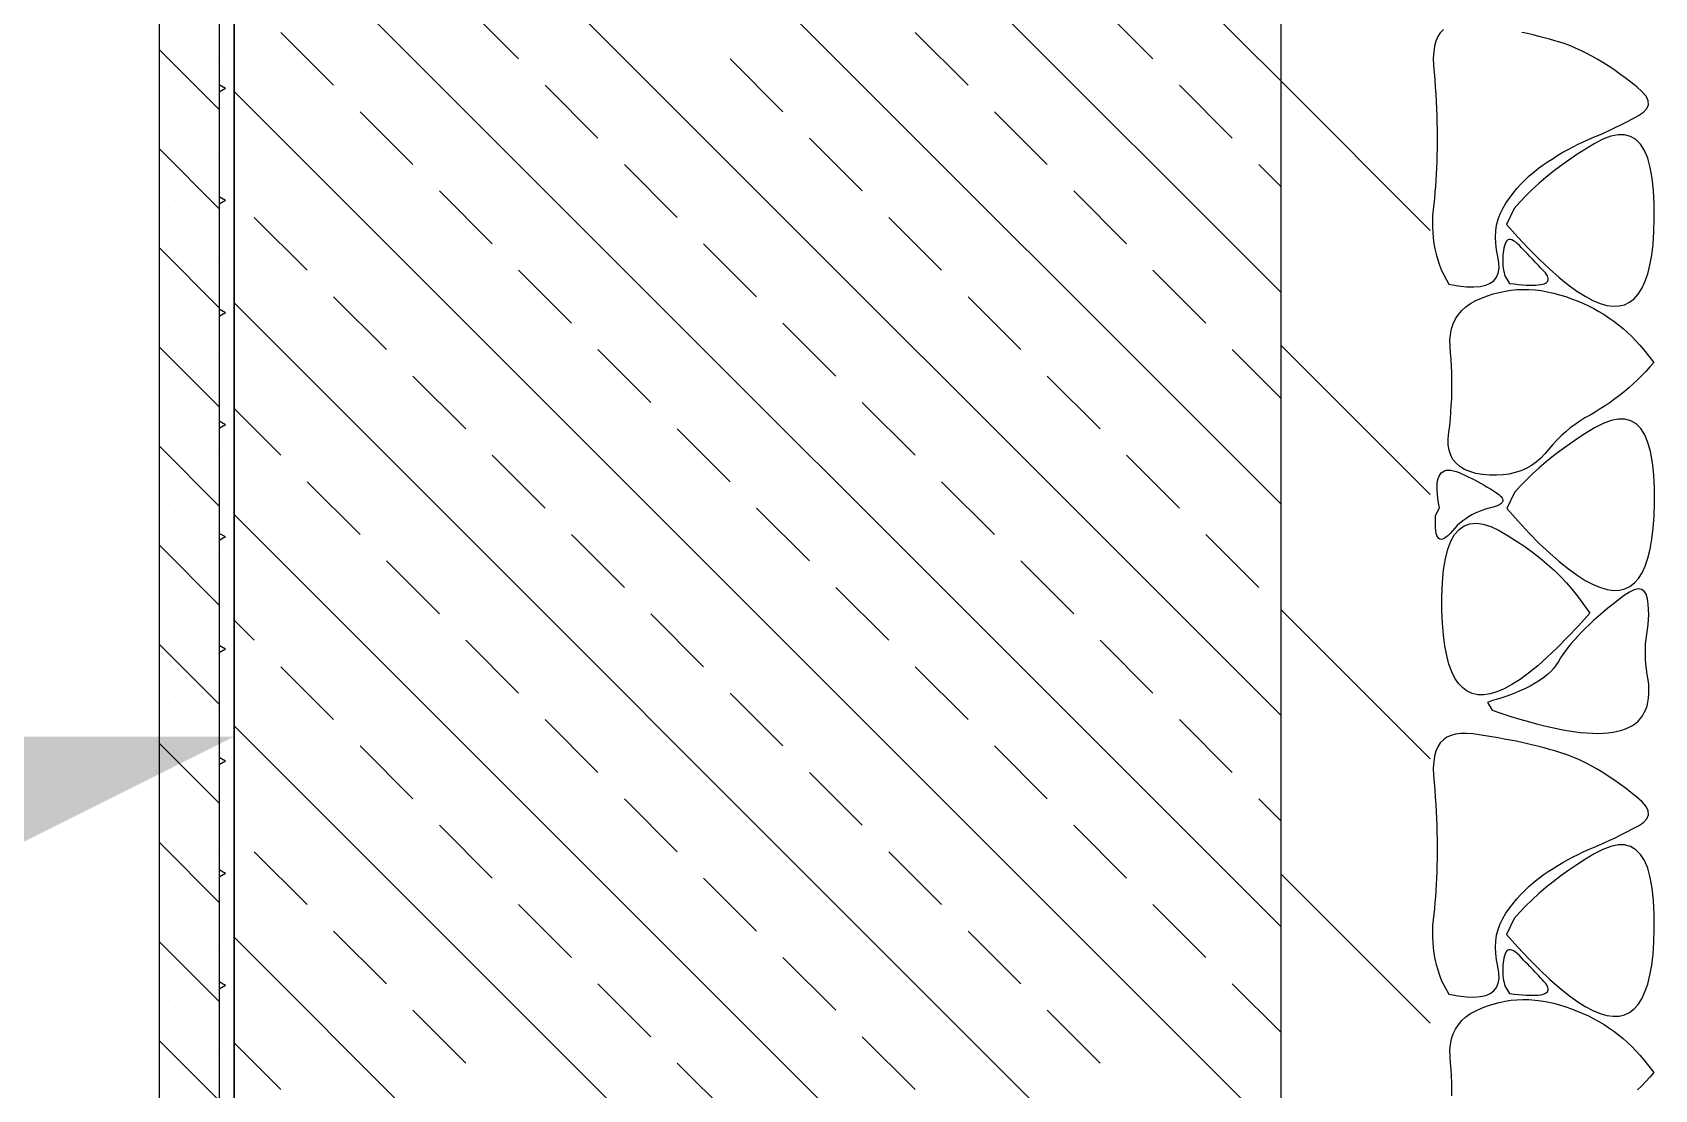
# Model space of a CAD drawing. Header units: metres. Extents: x -220 to 294, y -29 to 18.
# Drawn here: x 234.437 to 237.149, y 7.754 to 9.521 of the extents above; entities that cross this region are included whole.
import ezdxf

# ---------------------------------------------------------------- set-up
doc = ezdxf.new("R2010")
doc.units = ezdxf.units.M
doc.header["$MEASUREMENT"] = 0
doc.linetypes.add('DASHED4', pattern=[0.1875, 0.125, -0.0625])
for name, color, linetype in [('Cizgi', 7, 'Continuous'), ('Kesit_Kot', 7, 'Continuous'), ('Rota', 7, 'Continuous'), ('Tarama', 7, 'Continuous')]:
    doc.layers.add(name, color=color, linetype=linetype)

msp = doc.modelspace()

# ---------------------------------------------------------------- hatches: boundary and pattern name
at = {"layer": 'Kesit_Kot', "linetype": 'Continuous', "lineweight": -3}
msp.add_hatch(color=216, dxfattribs=at).paths.add_polyline_path([(234.7738, 8.3437), (234.3988, 8.1562), (234.3988, 8.3437)])

# ---------------------------------------------------------------- linework, layer by layer
at = {"layer": 'Cizgi', "color": 59, "linetype": 'Continuous', "lineweight": -3}
for p, q in [((234.6488, 7.7242), (234.6488, 15.0424)), ((234.7738, 15.0424), (234.7738, 6.8492))]:
    msp.add_line(p, q, dxfattribs=at)
at = {"layer": 'Cizgi', "color": 38, "linetype": 'Continuous', "lineweight": -3}
msp.add_line((234.7488, 15.0424), (234.7488, 6.8492), dxfattribs=at)
at = {"layer": 'Cizgi', "color": 73, "linetype": 'DASHED4', "lineweight": -3}
for p, q in [((234.7738, 6.0992), (234.7738, 15.0424)), ((234.7738, -7.3977), (234.7738, 8.8523))]:
    msp.add_line(p, q, dxfattribs=at)
at = {"layer": 'Kesit_Kot', "color": 216, "linetype": 'Continuous', "lineweight": -3}
msp.add_line((234.7738, 7.0937), (234.7738, 8.3437), dxfattribs=at)
at = {"layer": 'Rota', "color": 7, "linetype": 'Continuous', "lineweight": -3}
for p, q in [((234.7738, 4.9742), (234.7738, 15.0424)), ((236.5238, 15.0424), (236.5238, 6.2242))]:
    msp.add_line(p, q, dxfattribs=at)
at = {"layer": 'Tarama', "color": 58, "linetype": 'Continuous', "lineweight": -3}
for p, q in [((236.5238, 9.4404), (234.7738, 11.1904)), ((236.5238, 9.0868), (234.7738, 10.8368)), ((236.5238, 8.7332), (234.7738, 10.4832)), ((236.5238, 8.3797), (234.7738, 10.1297)), ((236.5238, 8.0261), (234.7738, 9.7761)), ((235.2496, 9.4772), (235.1612, 9.5655)), ((236.3102, 9.4772), (236.2219, 9.5655)), ((234.9402, 9.433), (234.8518, 9.5213)), ((236.0009, 9.433), (235.9125, 9.5213)), ((234.7488, 9.3923), (234.6488, 9.4923)), ((234.7469, 9.4772), (234.7469, 9.4772)), ((235.6915, 9.3888), (235.6031, 9.4772)), ((236.7738, 9.1904), (236.5238, 9.4404)), ((234.7594, 9.4276), (234.7488, 9.4337)), ((234.7594, 9.4276), (234.7488, 9.4215)), ((236.5238, 7.6726), (234.7738, 9.4226)), ((235.3822, 9.3446), (235.2938, 9.433)), ((236.4428, 9.3446), (236.3544, 9.433)), ((234.664, 9.3943), (234.664, 9.3943)), ((235.0728, 9.3004), (234.9844, 9.3888)), ((236.1335, 9.3004), (236.0451, 9.3888)), ((235.8241, 9.2562), (235.7357, 9.3446)), ((234.7488, 9.2266), (234.6488, 9.3266)), ((234.7469, 9.3114), (234.7469, 9.3114)), ((235.5148, 9.212), (235.4264, 9.3004)), ((236.5238, 9.2636), (236.487, 9.3004)), ((235.2054, 9.1678), (235.117, 9.2562)), ((236.2661, 9.1678), (236.1777, 9.2562)), ((234.664, 9.2286), (234.664, 9.2286)), ((234.7594, 9.2401), (234.7488, 9.2462)), ((234.7594, 9.2401), (234.7488, 9.234)), ((234.896, 9.1236), (234.8076, 9.212)), ((235.9567, 9.1236), (235.8683, 9.212)), ((235.6473, 9.0794), (235.5589, 9.1678)), ((234.7488, 9.0609), (234.6488, 9.1609)), ((234.7469, 9.1457), (234.7469, 9.1457)), ((235.338, 9.0352), (235.2496, 9.1236)), ((236.3986, 9.0352), (236.3102, 9.1236)), ((234.664, 9.0628), (234.664, 9.0628)), ((234.7594, 9.0526), (234.7488, 9.0587)), ((236.5238, 7.319), (234.7738, 9.069)), ((235.0286, 8.991), (234.9402, 9.0794)), ((236.0893, 8.991), (236.0009, 9.0794)), ((234.7594, 9.0526), (234.7488, 9.0465)), ((235.7799, 8.9468), (235.6915, 9.0352)), ((234.7488, 8.8952), (234.6488, 8.9952)), ((234.7469, 8.98), (234.7469, 8.98)), ((235.4706, 8.9026), (235.3822, 8.991)), ((236.5238, 8.91), (236.4428, 8.991)), ((236.7738, 8.7484), (236.5238, 8.9984)), ((235.1612, 8.8584), (235.0728, 8.9468)), ((236.2219, 8.8584), (236.1335, 8.9468)), ((234.664, 8.8971), (234.664, 8.8971)), ((235.9125, 8.8142), (235.8241, 8.9026)), ((234.7594, 8.8651), (234.7488, 8.8712)), ((234.8518, 8.8142), (234.7738, 8.8923)), ((234.7594, 8.8651), (234.7488, 8.859)), ((235.6031, 8.77), (235.5148, 8.8584)), ((234.7488, 8.7294), (234.6488, 8.8294)), ((234.7469, 8.8142), (234.7469, 8.8142)), ((235.2938, 8.7259), (235.2054, 8.8142)), ((236.3544, 8.7259), (236.2661, 8.8142)), ((234.9844, 8.6817), (234.896, 8.77)), ((236.0451, 8.6817), (235.9567, 8.77)), ((234.664, 8.7314), (234.664, 8.7314)), ((236.5238, 6.9655), (234.7738, 8.7155)), ((235.7357, 8.6375), (235.6473, 8.7259)), ((234.7594, 8.6776), (234.7488, 8.6837)), ((235.4264, 8.5933), (235.338, 8.6817)), ((236.487, 8.5933), (236.3986, 8.6817)), ((234.7488, 8.5637), (234.6488, 8.6637)), ((234.7594, 8.6776), (234.7488, 8.6715)), ((234.7469, 8.6485), (234.7469, 8.6485)), ((235.117, 8.5491), (235.0286, 8.6375)), ((236.1777, 8.5491), (236.0893, 8.6375)), ((235.8683, 8.5049), (235.7799, 8.5933)), ((234.664, 8.5656), (234.664, 8.5656)), ((235.5589, 8.4607), (235.4706, 8.5491)), ((236.7738, 8.3065), (236.5238, 8.5565)), ((234.8076, 8.5049), (234.7738, 8.5387)), ((234.7488, 8.398), (234.6488, 8.498)), ((234.7594, 8.4901), (234.7488, 8.4962)), ((234.7594, 8.4901), (234.7488, 8.484)), ((235.2496, 8.4165), (235.1612, 8.5049)), ((236.3102, 8.4165), (236.2219, 8.5049)), ((234.7469, 8.4828), (234.7469, 8.4828)), ((234.9402, 8.3723), (234.8518, 8.4607)), ((236.0009, 8.3723), (235.9125, 8.4607)), ((235.6915, 8.3281), (235.6031, 8.4165)), ((234.664, 8.3999), (234.664, 8.3999)), ((236.5238, 6.6119), (234.7738, 8.3619)), ((235.3822, 8.2839), (235.2938, 8.3723)), ((236.4428, 8.2839), (236.3544, 8.3723)), ((234.7488, 8.2323), (234.6488, 8.3323)), ((235.0728, 8.2397), (234.9844, 8.3281)), ((236.1335, 8.2397), (236.0451, 8.3281)), ((234.7469, 8.3171), (234.7469, 8.3171)), ((234.7594, 8.3026), (234.7488, 8.3087)), ((234.7594, 8.3026), (234.7488, 8.2965)), ((235.8241, 8.1955), (235.7357, 8.2839)), ((234.664, 8.2342), (234.664, 8.2342)), ((235.5148, 8.1513), (235.4264, 8.2397)), ((236.5238, 8.2029), (236.487, 8.2397)), ((235.2054, 8.1071), (235.117, 8.1955)), ((236.2661, 8.1071), (236.1777, 8.1955)), ((234.7488, 8.0665), (234.6488, 8.1665)), ((234.7469, 8.1513), (234.7469, 8.1513)), ((234.896, 8.0629), (234.8076, 8.1513)), ((235.9567, 8.0629), (235.8683, 8.1513)), ((234.7594, 8.1151), (234.7488, 8.1212)), ((234.7594, 8.1151), (234.7488, 8.109)), ((236.7738, 7.8645), (236.5238, 8.1145)), ((235.6473, 8.0187), (235.5589, 8.1071)), ((234.664, 8.0685), (234.664, 8.0685)), ((235.338, 7.9746), (235.2496, 8.0629)), ((236.3986, 7.9746), (236.3102, 8.0629)), ((236.5238, 6.2584), (234.7738, 8.0084)), ((235.0286, 7.9304), (234.9402, 8.0187)), ((236.0893, 7.9304), (236.0009, 8.0187)), ((234.7488, 7.9008), (234.6488, 8.0008)), ((234.7469, 7.9856), (234.7469, 7.9856)), ((235.7799, 7.8862), (235.6915, 7.9746)), ((234.7594, 7.9276), (234.7488, 7.9337)), ((234.7594, 7.9276), (234.7488, 7.9215)), ((235.4706, 7.842), (235.3822, 7.9304)), ((236.5238, 7.8494), (236.4428, 7.9304)), ((234.664, 7.9027), (234.664, 7.9027)), ((235.1612, 7.7978), (235.0728, 7.8862)), ((236.2219, 7.7978), (236.1335, 7.8862)), ((235.9125, 7.7536), (235.8241, 7.842)), ((234.7488, 7.7351), (234.6488, 7.8351)), ((234.7469, 7.8199), (234.7469, 7.8199)), ((234.8518, 7.7536), (234.7738, 7.8316)), ((235.6031, 7.7094), (235.5148, 7.7978))]:
    msp.add_line(p, q, dxfattribs=at)
at = {"layer": 'Tarama', "color": 36, "linetype": 'Continuous', "lineweight": -3}
for p, q in [((236.7906, 9.5207), (236.7865, 9.5143)), ((236.7957, 9.526), (236.7906, 9.5207)), ((236.9366, 9.5193), (236.927, 9.5214)), ((236.7809, 9.4984), (236.7795, 9.4889)), ((236.7832, 9.5069), (236.7809, 9.4984)), ((236.7865, 9.5143), (236.7832, 9.5069)), ((236.946, 9.5171), (236.9366, 9.5193)), ((236.9552, 9.5148), (236.946, 9.5171)), ((236.9643, 9.5125), (236.9552, 9.5148)), ((236.9732, 9.51), (236.9643, 9.5125)), ((236.982, 9.5075), (236.9732, 9.51)), ((236.9906, 9.505), (236.982, 9.5075)), ((236.9993, 9.5021), (236.9906, 9.505)), ((237.008, 9.4988), (236.9993, 9.5021)), ((237.0168, 9.4951), (237.008, 9.4988)), ((237.0257, 9.4911), (237.0168, 9.4951)), ((236.7795, 9.4889), (236.7789, 9.4783)), ((236.7789, 9.4783), (236.7793, 9.4667)), ((236.7793, 9.4667), (236.7803, 9.4543)), ((237.0347, 9.4867), (237.0257, 9.4911)), ((237.0437, 9.4819), (237.0347, 9.4867)), ((237.0529, 9.4768), (237.0437, 9.4819)), ((237.0621, 9.4713), (237.0529, 9.4768)), ((237.0714, 9.4654), (237.0621, 9.4713)), ((236.7803, 9.4543), (236.7813, 9.442)), ((236.7813, 9.442), (236.7822, 9.4299)), ((237.0807, 9.4591), (237.0714, 9.4654)), ((237.0902, 9.4524), (237.0807, 9.4591)), ((237.0997, 9.4454), (237.0902, 9.4524)), ((237.1093, 9.438), (237.0997, 9.4454)), ((236.7822, 9.4299), (236.7829, 9.4178)), ((236.7829, 9.4178), (236.7836, 9.406)), ((237.119, 9.4302), (237.1093, 9.438)), ((237.1283, 9.4222), (237.119, 9.4302)), ((237.1348, 9.4145), (237.1283, 9.4222)), ((237.1383, 9.4072), (237.1348, 9.4145)), ((236.7836, 9.406), (236.7841, 9.3942)), ((236.7841, 9.3942), (236.7846, 9.3826)), ((237.1219, 9.3822), (237.1305, 9.3879)), ((237.1305, 9.3879), (237.1361, 9.3939)), ((237.1361, 9.3939), (237.1387, 9.4003)), ((237.1387, 9.4003), (237.1383, 9.4072)), ((236.7846, 9.3826), (236.7849, 9.3711)), ((236.7849, 9.3711), (236.7851, 9.3598)), ((236.7851, 9.3598), (236.7853, 9.3486)), ((237.0648, 9.3537), (237.074, 9.3579)), ((237.074, 9.3579), (237.0832, 9.3623)), ((237.0832, 9.3623), (237.0927, 9.3669)), ((237.0927, 9.3669), (237.1022, 9.3718)), ((237.1022, 9.3718), (237.112, 9.3769)), ((237.112, 9.3769), (237.1219, 9.3822)), ((236.7853, 9.3375), (236.7852, 9.3266)), ((236.7853, 9.3486), (236.7853, 9.3375)), ((237.0041, 9.3256), (237.0126, 9.3301)), ((237.0126, 9.3301), (237.0211, 9.3344)), ((237.0211, 9.3344), (237.0297, 9.3385)), ((237.0297, 9.3385), (237.0383, 9.3424)), ((237.048, 9.3353), (237.0332, 9.3263)), ((237.0383, 9.3424), (237.047, 9.3461)), ((237.047, 9.3461), (237.0559, 9.3498)), ((237.0623, 9.3428), (237.048, 9.3353)), ((237.0559, 9.3498), (237.0648, 9.3537)), ((237.0756, 9.3478), (237.0623, 9.3428)), ((237.0877, 9.3502), (237.0756, 9.3478)), ((237.0987, 9.3501), (237.0877, 9.3502)), ((237.1086, 9.3474), (237.0987, 9.3501)), ((237.1175, 9.3421), (237.1086, 9.3474)), ((237.1252, 9.3343), (237.1175, 9.3421)), ((237.1318, 9.324), (237.1252, 9.3343)), ((236.7847, 9.3052), (236.7843, 9.2947)), ((236.785, 9.3158), (236.7847, 9.3052)), ((236.7852, 9.3266), (236.785, 9.3158)), ((236.9626, 9.2999), (236.9708, 9.3055)), ((236.9708, 9.3055), (236.9791, 9.3108)), ((236.9791, 9.3108), (236.9873, 9.316)), ((236.9873, 9.316), (236.9957, 9.3209)), ((237.0053, 9.3078), (236.9921, 9.2983)), ((236.9957, 9.3209), (237.0041, 9.3256)), ((237.019, 9.3171), (237.0053, 9.3078)), ((237.0332, 9.3263), (237.019, 9.3171)), ((237.1373, 9.311), (237.1318, 9.324)), ((237.1417, 9.2956), (237.1373, 9.311)), ((236.7838, 9.2843), (236.7832, 9.274)), ((236.7843, 9.2947), (236.7838, 9.2843)), ((236.9322, 9.2746), (236.9394, 9.2814)), ((236.9394, 9.2814), (236.9469, 9.2879)), ((236.9469, 9.2879), (236.9546, 9.2941)), ((236.9546, 9.2941), (236.9626, 9.2999)), ((236.9672, 9.2787), (236.9556, 9.2687)), ((236.9794, 9.2886), (236.9672, 9.2787)), ((236.9921, 9.2983), (236.9794, 9.2886)), ((237.145, 9.2776), (237.1417, 9.2956)), ((237.1472, 9.257), (237.145, 9.2776)), ((236.7817, 9.254), (236.7807, 9.2441)), ((236.7825, 9.2639), (236.7817, 9.254)), ((236.7832, 9.274), (236.7825, 9.2639)), ((236.9061, 9.2443), (236.9123, 9.2523)), ((236.9123, 9.2523), (236.9187, 9.2601)), ((236.9187, 9.2601), (236.9253, 9.2675)), ((236.9253, 9.2675), (236.9322, 9.2746)), ((236.9444, 9.2586), (236.9338, 9.2482)), ((236.9556, 9.2687), (236.9444, 9.2586)), ((237.1482, 9.2339), (237.1472, 9.257)), ((236.7786, 9.2249), (236.7778, 9.2154)), ((236.7797, 9.2344), (236.7786, 9.2249)), ((236.7807, 9.2441), (236.7797, 9.2344)), ((236.8907, 9.2182), (236.895, 9.2272)), ((236.895, 9.2272), (236.9003, 9.2359)), ((236.9003, 9.2359), (236.9061, 9.2443)), ((236.9141, 9.2271), (236.9012, 9.2004)), ((236.9237, 9.2377), (236.9141, 9.2271)), ((236.9338, 9.2482), (236.9237, 9.2377)), ((237.1483, 9.21), (237.1482, 9.2339)), ((236.7778, 9.2154), (236.7774, 9.2059)), ((236.7774, 9.2059), (236.7774, 9.1965)), ((236.7774, 9.1965), (236.7779, 9.1872)), ((236.8833, 9.1894), (236.8848, 9.1993)), ((236.8848, 9.1993), (236.8873, 9.2089)), ((236.8873, 9.2089), (236.8907, 9.2182)), ((236.9012, 9.2004), (236.9203, 9.1791)), ((237.1477, 9.1878), (237.1483, 9.21)), ((236.7779, 9.1872), (236.7787, 9.1779)), ((236.7787, 9.1779), (236.78, 9.1686)), ((236.78, 9.1686), (236.7817, 9.1594)), ((236.8828, 9.1792), (236.8833, 9.1894)), ((236.8832, 9.1687), (236.8828, 9.1792)), ((236.8845, 9.1579), (236.8832, 9.1687)), ((236.8989, 9.1681), (236.8979, 9.1646)), ((236.9002, 9.1708), (236.8989, 9.1681)), ((236.9018, 9.1729), (236.9002, 9.1708)), ((236.9036, 9.1743), (236.9018, 9.1729)), ((236.9056, 9.175), (236.9036, 9.1743)), ((236.9079, 9.175), (236.9056, 9.175)), ((236.9104, 9.1744), (236.9079, 9.175)), ((236.9131, 9.1731), (236.9104, 9.1744)), ((236.9161, 9.1711), (236.9131, 9.1731)), ((236.9193, 9.1684), (236.9161, 9.1711)), ((236.9228, 9.1651), (236.9193, 9.1684)), ((236.9203, 9.1791), (236.9387, 9.1595)), ((237.1441, 9.149), (237.1463, 9.1675)), ((237.1463, 9.1675), (237.1477, 9.1878)), ((236.7817, 9.1594), (236.7837, 9.1503)), ((236.7837, 9.1503), (236.7862, 9.1412)), ((236.7862, 9.1412), (236.7892, 9.1321)), ((236.8868, 9.1468), (236.8845, 9.1579)), ((236.8886, 9.1362), (236.8868, 9.1468)), ((236.895, 9.1454), (236.8949, 9.1417)), ((236.8949, 9.1417), (236.8949, 9.138)), ((236.8953, 9.1492), (236.895, 9.1454)), ((236.8957, 9.153), (236.8953, 9.1492)), ((236.8963, 9.1568), (236.8957, 9.153)), ((236.897, 9.1607), (236.8963, 9.1568)), ((236.8979, 9.1646), (236.897, 9.1607)), ((236.9264, 9.1614), (236.9228, 9.1651)), ((236.9299, 9.1577), (236.9264, 9.1614)), ((236.9333, 9.1542), (236.9299, 9.1577)), ((236.9367, 9.1507), (236.9333, 9.1542)), ((236.94, 9.1472), (236.9367, 9.1507)), ((236.9387, 9.1595), (236.9562, 9.1417)), ((236.9432, 9.1439), (236.94, 9.1472)), ((236.9463, 9.1405), (236.9432, 9.1439)), ((236.9494, 9.1373), (236.9463, 9.1405)), ((236.9562, 9.1417), (236.973, 9.1258)), ((237.1411, 9.1323), (237.1441, 9.149)), ((236.7892, 9.1321), (236.7925, 9.1231)), ((236.7925, 9.1231), (236.8051, 9.1005)), ((236.8846, 9.1119), (236.8875, 9.1188)), ((236.8875, 9.1188), (236.8888, 9.1269)), ((236.8888, 9.1269), (236.8886, 9.1362)), ((236.8949, 9.138), (236.8951, 9.1343)), ((236.8951, 9.1343), (236.8954, 9.1307)), ((236.8954, 9.1307), (236.8959, 9.1271)), ((236.8959, 9.1271), (236.8965, 9.1236)), ((236.8965, 9.1236), (236.8972, 9.1201)), ((236.8972, 9.1201), (236.8981, 9.1167)), ((236.8981, 9.1167), (236.8991, 9.1132)), ((236.8991, 9.1132), (236.9064, 9.1017)), ((236.9524, 9.1341), (236.9494, 9.1373)), ((236.9554, 9.131), (236.9524, 9.1341)), ((236.9582, 9.1279), (236.9554, 9.131)), ((236.9611, 9.125), (236.9582, 9.1279)), ((236.9638, 9.122), (236.9611, 9.125)), ((236.9662, 9.1192), (236.9638, 9.122)), ((236.9681, 9.1166), (236.9662, 9.1192)), ((236.9696, 9.1142), (236.9681, 9.1166)), ((236.9706, 9.1119), (236.9696, 9.1142)), ((236.973, 9.1258), (236.9891, 9.1117)), ((237.1328, 9.1043), (237.1374, 9.1174)), ((237.1374, 9.1174), (237.1411, 9.1323)), ((236.8051, 9.1005), (236.8206, 9.0976)), ((236.8206, 9.0976), (236.8344, 9.096)), ((236.8344, 9.096), (236.8467, 9.0957)), ((236.8467, 9.0957), (236.8574, 9.0965)), ((236.8574, 9.0965), (236.8665, 9.0985)), ((236.8665, 9.0985), (236.8741, 9.1018)), ((236.8741, 9.1018), (236.8801, 9.1062)), ((236.8791, 9.0841), (236.8889, 9.0867)), ((236.8801, 9.1062), (236.8846, 9.1119)), ((236.8889, 9.0867), (236.8988, 9.0888)), ((236.8988, 9.0888), (236.9087, 9.0903)), ((236.9064, 9.1017), (236.9141, 9.1008)), ((236.9087, 9.0903), (236.9187, 9.0912)), ((236.9141, 9.1008), (236.9212, 9.1)), ((236.9187, 9.0912), (236.9287, 9.0917)), ((236.9212, 9.1), (236.9279, 9.0994)), ((236.9279, 9.0994), (236.9341, 9.099)), ((236.9287, 9.0917), (236.9388, 9.0915)), ((236.9341, 9.099), (236.9398, 9.0988)), ((236.9388, 9.0915), (236.949, 9.0908)), ((236.9398, 9.0988), (236.945, 9.0987)), ((236.945, 9.0987), (236.9498, 9.0988)), ((236.949, 9.0908), (236.9592, 9.0896)), ((236.9498, 9.0988), (236.9541, 9.0991)), ((236.9541, 9.0991), (236.9579, 9.0996)), ((236.9579, 9.0996), (236.9612, 9.1003)), ((236.9592, 9.0896), (236.9695, 9.0877)), ((236.9612, 9.1003), (236.964, 9.1011)), ((236.964, 9.1011), (236.9664, 9.1021)), ((236.9664, 9.1021), (236.9683, 9.1033)), ((236.9683, 9.1033), (236.9697, 9.1047)), ((236.9695, 9.0877), (236.9798, 9.0854)), ((236.9697, 9.1047), (236.9706, 9.1062)), ((236.9711, 9.1098), (236.9706, 9.1119)), ((236.9706, 9.1062), (236.9711, 9.1079)), ((236.9711, 9.1079), (236.9711, 9.1098)), ((236.9891, 9.1117), (237.0043, 9.0994)), ((237.0043, 9.0994), (237.0188, 9.0889)), ((237.0188, 9.0889), (237.0326, 9.0802)), ((237.1215, 9.0836), (237.1276, 9.093)), ((237.1276, 9.093), (237.1328, 9.1043)), ((236.8266, 9.0563), (236.8334, 9.0625)), ((236.8334, 9.0625), (236.8413, 9.068)), ((236.8413, 9.068), (236.8502, 9.0729)), ((236.8502, 9.0729), (236.8597, 9.0771)), ((236.8597, 9.0771), (236.8694, 9.0809)), ((236.8694, 9.0809), (236.8791, 9.0841)), ((236.9798, 9.0854), (236.9901, 9.0826)), ((236.9901, 9.0826), (237.0002, 9.0795)), ((237.0002, 9.0795), (237.01, 9.0761)), ((237.01, 9.0761), (237.0196, 9.0724)), ((237.0196, 9.0724), (237.029, 9.0684)), ((237.029, 9.0684), (237.0382, 9.0642)), ((237.0326, 9.0802), (237.0455, 9.0733)), ((237.0382, 9.0642), (237.0471, 9.0596)), ((237.0455, 9.0733), (237.0577, 9.0682)), ((237.0471, 9.0596), (237.0559, 9.0548)), ((237.0577, 9.0682), (237.0691, 9.065)), ((237.0691, 9.065), (237.0798, 9.0636)), ((237.0798, 9.0636), (237.0897, 9.0639)), ((237.0897, 9.0639), (237.0988, 9.0661)), ((237.0988, 9.0661), (237.1071, 9.0701)), ((237.1071, 9.0701), (237.1147, 9.076)), ((237.1147, 9.076), (237.1215, 9.0836)), ((236.8093, 9.0257), (236.8121, 9.0343)), ((236.8121, 9.0343), (236.8159, 9.0423)), ((236.8159, 9.0423), (236.8208, 9.0496)), ((236.8208, 9.0496), (236.8266, 9.0563)), ((237.0559, 9.0548), (237.0644, 9.0497)), ((237.0644, 9.0497), (237.0726, 9.0443)), ((237.0726, 9.0443), (237.0807, 9.0386)), ((237.0807, 9.0386), (237.0885, 9.0326)), ((237.0885, 9.0326), (237.0961, 9.0263)), ((236.8067, 9.0067), (236.8075, 9.0165)), ((236.8069, 8.9963), (236.8067, 9.0067)), ((236.8075, 9.0165), (236.8093, 9.0257)), ((237.0961, 9.0263), (237.1034, 9.0198)), ((237.1034, 9.0198), (237.1106, 9.0129)), ((237.1106, 9.0129), (237.1175, 9.0058)), ((237.1175, 9.0058), (237.1242, 8.9984)), ((236.8079, 8.9854), (236.8069, 8.9963)), ((236.8087, 8.9745), (236.8079, 8.9854)), ((237.1242, 8.9984), (237.1307, 8.9907)), ((237.1307, 8.9907), (237.1477, 8.9696)), ((236.8093, 8.9635), (236.8087, 8.9745)), ((236.8098, 8.9525), (236.8093, 8.9635)), ((236.81, 8.9415), (236.8098, 8.9525)), ((237.1343, 8.9546), (237.1274, 8.9474)), ((237.1411, 8.962), (237.1343, 8.9546)), ((237.1477, 8.9696), (237.1411, 8.962)), ((236.8099, 8.9194), (236.8101, 8.9305)), ((236.8101, 8.9305), (236.81, 8.9415)), ((237.1057, 8.9269), (237.0981, 8.9206)), ((237.1131, 8.9335), (237.1057, 8.9269)), ((237.1203, 8.9403), (237.1131, 8.9335)), ((237.1274, 8.9474), (237.1203, 8.9403)), ((236.8083, 8.8862), (236.809, 8.8973)), ((236.809, 8.8973), (236.8096, 8.9084)), ((236.8096, 8.9084), (236.8099, 8.9194)), ((237.0664, 8.8971), (237.0581, 8.8917)), ((237.0746, 8.9026), (237.0664, 8.8971)), ((237.0826, 8.9084), (237.0746, 8.9026)), ((237.0904, 8.9144), (237.0826, 8.9084)), ((237.0981, 8.9206), (237.0904, 8.9144)), ((236.8063, 8.864), (236.8074, 8.8751)), ((236.8074, 8.8751), (236.8083, 8.8862)), ((237.024, 8.8715), (237.0159, 8.8659)), ((237.0324, 8.8767), (237.024, 8.8715)), ((237.0411, 8.8816), (237.0324, 8.8767)), ((237.0497, 8.8866), (237.0411, 8.8816)), ((237.0581, 8.8917), (237.0497, 8.8866)), ((237.076, 8.8725), (237.0628, 8.8675)), ((237.0882, 8.8749), (237.076, 8.8725)), ((237.0992, 8.8748), (237.0882, 8.8749)), ((237.1091, 8.8721), (237.0992, 8.8748)), ((237.1179, 8.8668), (237.1091, 8.8721)), ((236.8039, 8.8419), (236.8049, 8.8528)), ((236.804, 8.8319), (236.8039, 8.8419)), ((236.8049, 8.8528), (236.8063, 8.864)), ((236.9928, 8.8468), (236.9856, 8.8398)), ((237.0002, 8.8535), (236.9928, 8.8468)), ((237.0079, 8.8599), (237.0002, 8.8535)), ((237.0195, 8.8418), (237.0058, 8.8325)), ((237.0159, 8.8659), (237.0079, 8.8599)), ((237.0337, 8.851), (237.0195, 8.8418)), ((237.0484, 8.86), (237.0337, 8.851)), ((237.0628, 8.8675), (237.0484, 8.86)), ((237.1256, 8.859), (237.1179, 8.8668)), ((237.1323, 8.8487), (237.1256, 8.859)), ((237.1378, 8.8358), (237.1323, 8.8487)), ((236.8053, 8.8228), (236.804, 8.8319)), ((236.808, 8.8146), (236.8053, 8.8228)), ((236.9653, 8.8165), (236.9584, 8.8092)), ((236.9719, 8.8245), (236.9653, 8.8165)), ((236.9786, 8.8323), (236.9719, 8.8245)), ((236.9856, 8.8398), (236.9786, 8.8323)), ((236.9926, 8.823), (236.9799, 8.8133)), ((237.0058, 8.8325), (236.9926, 8.823)), ((237.1422, 8.8203), (237.1378, 8.8358)), ((237.1454, 8.8023), (237.1422, 8.8203)), ((236.7948, 8.7868), (236.7976, 8.7882)), ((236.7976, 8.7882), (236.8008, 8.7891)), ((236.8008, 8.7891), (236.8043, 8.7894)), ((236.8043, 8.7894), (236.8083, 8.7892)), ((236.8118, 8.8072), (236.808, 8.8146)), ((236.8083, 8.7892), (236.8125, 8.7884)), ((236.8169, 8.8008), (236.8118, 8.8072)), ((236.8125, 8.7884), (236.8172, 8.7871)), ((236.8233, 8.7953), (236.8169, 8.8008)), ((236.8309, 8.7906), (236.8233, 8.7953)), ((236.8397, 8.7869), (236.8309, 8.7906)), ((236.9254, 8.7883), (236.916, 8.7852)), ((236.9344, 8.7922), (236.9254, 8.7883)), ((236.9429, 8.7971), (236.9344, 8.7922)), ((236.9509, 8.8027), (236.9429, 8.7971)), ((236.9561, 8.7935), (236.9449, 8.7833)), ((236.9584, 8.8092), (236.9509, 8.8027)), ((236.9677, 8.8035), (236.9561, 8.7935)), ((236.9799, 8.8133), (236.9677, 8.8035)), ((237.1476, 8.7817), (237.1454, 8.8023)), ((236.7852, 8.7613), (236.7854, 8.7666)), ((236.7852, 8.7554), (236.7852, 8.7613)), ((236.7854, 8.7666), (236.7861, 8.7713)), ((236.7861, 8.7713), (236.7871, 8.7755)), ((236.7871, 8.7755), (236.7885, 8.7792)), ((236.7885, 8.7792), (236.7902, 8.7823)), ((236.7902, 8.7823), (236.7923, 8.7848)), ((236.7923, 8.7848), (236.7948, 8.7868)), ((236.8172, 8.7871), (236.8222, 8.7852)), ((236.8222, 8.7852), (236.8275, 8.7829)), ((236.8275, 8.7829), (236.8328, 8.7804)), ((236.8328, 8.7804), (236.8381, 8.7778)), ((236.8381, 8.7778), (236.8433, 8.7752)), ((236.8498, 8.784), (236.8397, 8.7869)), ((236.8433, 8.7752), (236.8486, 8.7725)), ((236.8486, 8.7725), (236.8538, 8.7697)), ((236.8611, 8.7821), (236.8498, 8.784)), ((236.8538, 8.7697), (236.8589, 8.7669)), ((236.8589, 8.7669), (236.8641, 8.764)), ((236.8731, 8.781), (236.8611, 8.7821)), ((236.8641, 8.764), (236.8692, 8.761)), ((236.8692, 8.761), (236.8743, 8.7579)), ((236.8845, 8.7808), (236.8731, 8.781)), ((236.8955, 8.7814), (236.8845, 8.7808)), ((236.906, 8.7829), (236.8955, 8.7814)), ((236.916, 8.7852), (236.906, 8.7829)), ((236.9242, 8.7624), (236.9146, 8.7518)), ((236.9343, 8.7729), (236.9242, 8.7624)), ((236.9449, 8.7833), (236.9343, 8.7729)), ((237.1487, 8.7586), (237.1476, 8.7817)), ((236.7857, 8.749), (236.7852, 8.7554)), ((236.7865, 8.7421), (236.7857, 8.749)), ((236.7876, 8.7346), (236.7865, 8.7421)), ((236.7892, 8.7265), (236.7876, 8.7346)), ((236.8743, 8.7579), (236.8794, 8.7548)), ((236.8794, 8.7548), (236.8844, 8.7516)), ((236.8844, 8.7516), (236.8886, 8.7485)), ((236.8886, 8.7485), (236.8918, 8.7456)), ((236.8938, 8.7353), (236.8916, 8.7331)), ((236.8918, 8.7456), (236.8939, 8.7428)), ((236.8949, 8.7376), (236.8938, 8.7353)), ((236.8939, 8.7428), (236.8949, 8.7401)), ((236.8949, 8.7401), (236.8949, 8.7376)), ((236.9146, 8.7518), (236.9017, 8.7252)), ((237.1482, 8.7125), (237.1488, 8.7347)), ((237.1488, 8.7347), (237.1487, 8.7586)), ((236.7825, 8.7061), (236.7828, 8.7137)), ((236.7828, 8.7137), (236.7892, 8.7265)), ((236.833, 8.708), (236.8281, 8.7045)), ((236.838, 8.7113), (236.833, 8.708)), ((236.8433, 8.7144), (236.838, 8.7113)), ((236.8487, 8.7172), (236.8433, 8.7144)), ((236.8544, 8.7197), (236.8487, 8.7172)), ((236.8602, 8.722), (236.8544, 8.7197)), ((236.8662, 8.7241), (236.8602, 8.722)), ((236.8725, 8.7259), (236.8662, 8.7241)), ((236.8787, 8.7275), (236.8725, 8.7259)), ((236.8841, 8.7292), (236.8787, 8.7275)), ((236.8884, 8.7311), (236.8841, 8.7292)), ((236.8916, 8.7331), (236.8884, 8.7311)), ((236.9017, 8.7252), (236.9208, 8.7038)), ((237.1467, 8.6922), (237.1482, 8.7125)), ((236.7824, 8.6993), (236.7825, 8.7061)), ((236.7826, 8.6933), (236.7824, 8.6993)), ((236.7831, 8.6881), (236.7826, 8.6933)), ((236.7839, 8.6837), (236.7831, 8.6881)), ((236.7849, 8.6801), (236.7839, 8.6837)), ((236.7863, 8.6772), (236.7849, 8.6801)), ((236.8033, 8.6798), (236.8, 8.6771)), ((236.8069, 8.6834), (236.8033, 8.6798)), ((236.8107, 8.6877), (236.8069, 8.6834)), ((236.8083, 8.6706), (236.8145, 8.6816)), ((236.8148, 8.6923), (236.8107, 8.6877)), ((236.8145, 8.6816), (236.8219, 8.6901)), ((236.819, 8.6966), (236.8148, 8.6923)), ((236.8235, 8.7006), (236.819, 8.6966)), ((236.8219, 8.6901), (236.8304, 8.696)), ((236.8281, 8.7045), (236.8235, 8.7006)), ((236.8304, 8.696), (236.84, 8.6995)), ((236.84, 8.6995), (236.8506, 8.7005)), ((236.8506, 8.7005), (236.8624, 8.699)), ((236.8624, 8.699), (236.8752, 8.695)), ((236.8752, 8.695), (236.8892, 8.6884)), ((236.8892, 8.6884), (236.904, 8.6798)), ((236.904, 8.6798), (236.9182, 8.6708)), ((236.9208, 8.7038), (236.9391, 8.6842)), ((236.9391, 8.6842), (236.9567, 8.6664)), ((237.1445, 8.6737), (237.1467, 8.6922)), ((236.7879, 8.6752), (236.7863, 8.6772)), ((236.7897, 8.674), (236.7879, 8.6752)), ((236.7919, 8.6736), (236.7897, 8.674)), ((236.7943, 8.6739), (236.7919, 8.6736)), ((236.7971, 8.6751), (236.7943, 8.6739)), ((236.8, 8.6771), (236.7971, 8.6751)), ((236.799, 8.6412), (236.8031, 8.6571)), ((236.8031, 8.6571), (236.8083, 8.6706)), ((236.9182, 8.6708), (236.9319, 8.6615)), ((236.9319, 8.6615), (236.945, 8.652)), ((236.945, 8.652), (236.9575, 8.6422)), ((236.9567, 8.6664), (236.9735, 8.6505)), ((237.1378, 8.6421), (237.1416, 8.657)), ((237.1416, 8.657), (237.1445, 8.6737)), ((236.796, 8.6227), (236.799, 8.6412)), ((236.9575, 8.6422), (236.9694, 8.6322)), ((236.9694, 8.6322), (236.9807, 8.6219)), ((236.9735, 8.6505), (236.9895, 8.6364)), ((236.9895, 8.6364), (237.0048, 8.6241)), ((237.128, 8.6178), (237.1333, 8.629)), ((237.1333, 8.629), (237.1378, 8.6421)), ((236.7933, 8.5782), (236.7941, 8.6017)), ((236.7941, 8.6017), (236.796, 8.6227)), ((236.9807, 8.6219), (236.9914, 8.6114)), ((236.9914, 8.6114), (237.0014, 8.6007)), ((237.0014, 8.6007), (237.0109, 8.5897)), ((237.0048, 8.6241), (237.0193, 8.6136)), ((237.0193, 8.6136), (237.033, 8.6049)), ((237.033, 8.6049), (237.046, 8.598)), ((237.046, 8.598), (237.0582, 8.5929)), ((237.1076, 8.5949), (237.1152, 8.6007)), ((237.1152, 8.6007), (237.122, 8.6083)), ((237.122, 8.6083), (237.128, 8.6178)), ((236.7934, 8.5549), (236.7933, 8.5782)), ((237.0109, 8.5897), (237.0198, 8.5785)), ((237.0198, 8.5785), (237.0406, 8.5505)), ((237.0582, 8.5929), (237.0696, 8.5897)), ((237.0696, 8.5897), (237.0803, 8.5883)), ((237.0886, 8.5724), (237.0795, 8.5653)), ((237.0803, 8.5883), (237.0901, 8.5886)), ((237.098, 8.5795), (237.0886, 8.5724)), ((237.0901, 8.5886), (237.0993, 8.5908)), ((237.107, 8.5855), (237.098, 8.5795)), ((237.0993, 8.5908), (237.1076, 8.5949)), ((237.1148, 8.5893), (237.107, 8.5855)), ((237.1215, 8.5908), (237.1148, 8.5893)), ((237.127, 8.59), (237.1215, 8.5908)), ((237.1314, 8.587), (237.127, 8.59)), ((237.1347, 8.5818), (237.1314, 8.587)), ((237.1368, 8.5743), (237.1347, 8.5818)), ((237.138, 8.5653), (237.1368, 8.5743)), ((236.7942, 8.5334), (236.7934, 8.5549)), ((237.0406, 8.5505), (237.0217, 8.5293)), ((237.0546, 8.5447), (237.047, 8.5379)), ((237.0626, 8.5515), (237.0546, 8.5447)), ((237.0709, 8.5584), (237.0626, 8.5515)), ((237.0795, 8.5653), (237.0709, 8.5584)), ((237.1387, 8.5565), (237.138, 8.5653)), ((237.139, 8.5479), (237.1387, 8.5565)), ((237.1388, 8.5394), (237.139, 8.5479)), ((236.7958, 8.5136), (236.7942, 8.5334)), ((237.0217, 8.5293), (237.0035, 8.5099)), ((237.0265, 8.5182), (237.0204, 8.5118)), ((237.033, 8.5247), (237.0265, 8.5182)), ((237.0398, 8.5313), (237.033, 8.5247)), ((237.047, 8.5379), (237.0398, 8.5313)), ((237.1358, 8.515), (237.1371, 8.523)), ((237.1371, 8.523), (237.1382, 8.5311)), ((237.1382, 8.5311), (237.1388, 8.5394)), ((236.7982, 8.4956), (236.7958, 8.5136)), ((236.8013, 8.4794), (236.7982, 8.4956)), ((236.9861, 8.4922), (236.9694, 8.4764)), ((237.0035, 8.5099), (236.9861, 8.4922)), ((237.0043, 8.4932), (236.9997, 8.4871)), ((237.0093, 8.4993), (237.0043, 8.4932)), ((237.0147, 8.5055), (237.0093, 8.4993)), ((237.0204, 8.5118), (237.0147, 8.5055)), ((237.1335, 8.4904), (237.1339, 8.4987)), ((237.1335, 8.482), (237.1335, 8.4904)), ((237.1339, 8.4987), (237.1347, 8.5069)), ((237.1347, 8.5069), (237.1358, 8.515)), ((236.8051, 8.465), (236.8013, 8.4794)), ((236.8098, 8.4523), (236.8051, 8.465)), ((236.9535, 8.4623), (236.9383, 8.45)), ((236.9694, 8.4764), (236.9535, 8.4623)), ((236.9844, 8.4638), (236.9802, 8.4582)), ((236.988, 8.4694), (236.9844, 8.4638)), ((236.9916, 8.4753), (236.988, 8.4694)), ((236.9955, 8.4811), (236.9916, 8.4753)), ((236.9997, 8.4871), (236.9955, 8.4811)), ((237.1338, 8.4736), (237.1335, 8.482)), ((237.1344, 8.465), (237.1338, 8.4736)), ((237.1353, 8.4564), (237.1344, 8.465)), ((236.8151, 8.4415), (236.8098, 8.4523)), ((236.8212, 8.4324), (236.8151, 8.4415)), ((236.9239, 8.4395), (236.9102, 8.4308)), ((236.9383, 8.45), (236.9239, 8.4395)), ((236.9567, 8.4377), (236.9491, 8.4329)), ((236.9635, 8.4426), (236.9567, 8.4377)), ((236.9697, 8.4476), (236.9635, 8.4426)), ((236.9753, 8.4528), (236.9697, 8.4476)), ((236.9802, 8.4582), (236.9753, 8.4528)), ((237.1366, 8.4477), (237.1353, 8.4564)), ((237.138, 8.439), (237.1366, 8.4477)), ((237.139, 8.4307), (237.138, 8.439)), ((236.8281, 8.4251), (236.8212, 8.4324)), ((236.8357, 8.4196), (236.8281, 8.4251)), ((236.8441, 8.4158), (236.8357, 8.4196)), ((236.8533, 8.4139), (236.8441, 8.4158)), ((236.8631, 8.4137), (236.8533, 8.4139)), ((236.8738, 8.4153), (236.8631, 8.4137)), ((236.8852, 8.4187), (236.8738, 8.4153)), ((236.8902, 8.4078), (236.8781, 8.4042)), ((236.8973, 8.4238), (236.8852, 8.4187)), ((236.9017, 8.4116), (236.8902, 8.4078)), ((236.9102, 8.4308), (236.8973, 8.4238)), ((236.9125, 8.4156), (236.9017, 8.4116)), ((236.9226, 8.4197), (236.9125, 8.4156)), ((236.9321, 8.4239), (236.9226, 8.4197)), ((236.941, 8.4284), (236.9321, 8.4239)), ((236.9491, 8.4329), (236.941, 8.4284)), ((237.1378, 8.4015), (237.1388, 8.4082)), ((237.1388, 8.4082), (237.1394, 8.4153)), ((237.1394, 8.4228), (237.139, 8.4307)), ((237.1394, 8.4153), (237.1394, 8.4228)), ((236.8781, 8.4042), (236.8693, 8.4006)), ((236.8693, 8.4006), (236.8775, 8.388)), ((236.8775, 8.388), (236.8933, 8.3826)), ((236.8933, 8.3826), (236.9086, 8.3776)), ((237.1287, 8.3788), (237.1317, 8.3839)), ((237.1317, 8.3839), (237.1342, 8.3893)), ((237.1342, 8.3893), (237.1363, 8.3952)), ((237.1363, 8.3952), (237.1378, 8.4015)), ((236.9086, 8.3776), (236.9235, 8.373)), ((236.9235, 8.373), (236.9378, 8.3689)), ((236.9378, 8.3689), (236.9517, 8.3651)), ((236.9517, 8.3651), (236.965, 8.3617)), ((236.965, 8.3617), (236.9779, 8.3588)), ((236.9779, 8.3588), (236.9903, 8.3562)), ((236.9903, 8.3562), (237.0022, 8.354)), ((237.0022, 8.354), (237.0135, 8.3523)), ((237.0869, 8.3527), (237.0939, 8.3545)), ((237.0939, 8.3545), (237.1003, 8.3568)), ((237.1003, 8.3568), (237.1063, 8.3594)), ((237.1063, 8.3594), (237.1118, 8.3625)), ((237.1118, 8.3625), (237.1167, 8.366)), ((237.1167, 8.366), (237.1212, 8.3698)), ((237.1212, 8.3698), (237.1252, 8.3741)), ((237.1252, 8.3741), (237.1287, 8.3788)), ((236.7865, 8.3268), (236.7832, 8.3194)), ((236.7906, 8.3332), (236.7865, 8.3268)), ((236.7957, 8.3385), (236.7906, 8.3332)), ((236.8016, 8.3427), (236.7957, 8.3385)), ((236.8085, 8.3459), (236.8016, 8.3427)), ((236.8162, 8.3481), (236.8085, 8.3459)), ((236.8249, 8.3492), (236.8162, 8.3481)), ((236.8345, 8.3492), (236.8249, 8.3492)), ((236.8449, 8.3482), (236.8345, 8.3492)), ((236.8557, 8.3467), (236.8449, 8.3482)), ((236.8664, 8.3451), (236.8557, 8.3467)), ((236.8769, 8.3434), (236.8664, 8.3451)), ((236.8872, 8.3417), (236.8769, 8.3434)), ((236.8974, 8.3398), (236.8872, 8.3417)), ((236.9074, 8.3379), (236.8974, 8.3398)), ((236.9173, 8.336), (236.9074, 8.3379)), ((236.927, 8.3339), (236.9173, 8.336)), ((236.9366, 8.3318), (236.927, 8.3339)), ((236.946, 8.3296), (236.9366, 8.3318)), ((236.9552, 8.3273), (236.946, 8.3296)), ((236.9643, 8.325), (236.9552, 8.3273)), ((237.0135, 8.3523), (237.0244, 8.3509)), ((237.0244, 8.3509), (237.0348, 8.3499)), ((237.0348, 8.3499), (237.0448, 8.3494)), ((237.0448, 8.3494), (237.0542, 8.3492)), ((237.0542, 8.3492), (237.0631, 8.3495)), ((237.0631, 8.3495), (237.0715, 8.3501)), ((237.0715, 8.3501), (237.0795, 8.3512)), ((237.0795, 8.3512), (237.0869, 8.3527)), ((236.7795, 8.3014), (236.7789, 8.2908)), ((236.7809, 8.3109), (236.7795, 8.3014)), ((236.7832, 8.3194), (236.7809, 8.3109)), ((236.9732, 8.3225), (236.9643, 8.325)), ((236.982, 8.32), (236.9732, 8.3225)), ((236.9906, 8.3175), (236.982, 8.32)), ((236.9993, 8.3146), (236.9906, 8.3175)), ((237.008, 8.3113), (236.9993, 8.3146)), ((237.0168, 8.3076), (237.008, 8.3113)), ((237.0257, 8.3036), (237.0168, 8.3076)), ((237.0347, 8.2992), (237.0257, 8.3036)), ((236.7789, 8.2908), (236.7793, 8.2792)), ((236.7793, 8.2792), (236.7803, 8.2668)), ((237.0437, 8.2944), (237.0347, 8.2992)), ((237.0529, 8.2893), (237.0437, 8.2944)), ((237.0621, 8.2838), (237.0529, 8.2893)), ((237.0714, 8.2779), (237.0621, 8.2838)), ((237.0807, 8.2716), (237.0714, 8.2779)), ((236.7803, 8.2668), (236.7813, 8.2545)), ((236.7813, 8.2545), (236.7822, 8.2424)), ((237.0902, 8.2649), (237.0807, 8.2716)), ((237.0997, 8.2579), (237.0902, 8.2649)), ((237.1093, 8.2505), (237.0997, 8.2579)), ((237.119, 8.2427), (237.1093, 8.2505)), ((236.7822, 8.2424), (236.7829, 8.2303)), ((236.7829, 8.2303), (236.7836, 8.2185)), ((236.7836, 8.2185), (236.7841, 8.2067)), ((237.1283, 8.2347), (237.119, 8.2427)), ((237.1348, 8.227), (237.1283, 8.2347)), ((237.1383, 8.2197), (237.1348, 8.227)), ((237.1387, 8.2129), (237.1383, 8.2197)), ((236.7841, 8.2067), (236.7846, 8.1951)), ((236.7846, 8.1951), (236.7849, 8.1836)), ((237.112, 8.1894), (237.1219, 8.1947)), ((237.1219, 8.1947), (237.1305, 8.2004)), ((237.1305, 8.2004), (237.1361, 8.2064)), ((237.1361, 8.2064), (237.1387, 8.2129)), ((236.7849, 8.1836), (236.7851, 8.1723)), ((236.7851, 8.1723), (236.7853, 8.1611)), ((237.0559, 8.1623), (237.0648, 8.1662)), ((237.0648, 8.1662), (237.074, 8.1704)), ((237.074, 8.1704), (237.0832, 8.1748)), ((237.0832, 8.1748), (237.0927, 8.1794)), ((237.0927, 8.1794), (237.1022, 8.1843)), ((237.1022, 8.1843), (237.112, 8.1894)), ((236.7852, 8.1391), (236.785, 8.1283)), ((236.7853, 8.15), (236.7852, 8.1391)), ((236.7853, 8.1611), (236.7853, 8.15)), ((236.9957, 8.1334), (237.0041, 8.1381)), ((237.0041, 8.1381), (237.0126, 8.1426)), ((237.0126, 8.1426), (237.0211, 8.1469)), ((237.0332, 8.1388), (237.019, 8.1296)), ((237.0211, 8.1469), (237.0297, 8.151)), ((237.0297, 8.151), (237.0383, 8.1549)), ((237.048, 8.1478), (237.0332, 8.1388)), ((237.0383, 8.1549), (237.047, 8.1586)), ((237.047, 8.1586), (237.0559, 8.1623)), ((237.0623, 8.1553), (237.048, 8.1478)), ((237.0756, 8.1603), (237.0623, 8.1553)), ((237.0877, 8.1627), (237.0756, 8.1603)), ((237.0987, 8.1626), (237.0877, 8.1627)), ((237.1086, 8.1599), (237.0987, 8.1626)), ((237.1175, 8.1546), (237.1086, 8.1599)), ((237.1252, 8.1468), (237.1175, 8.1546)), ((237.1318, 8.1365), (237.1252, 8.1468)), ((236.7847, 8.1177), (236.7843, 8.1072)), ((236.785, 8.1283), (236.7847, 8.1177)), ((236.9546, 8.1066), (236.9626, 8.1124)), ((236.9626, 8.1124), (236.9708, 8.118)), ((236.9708, 8.118), (236.9791, 8.1233)), ((236.9791, 8.1233), (236.9873, 8.1285)), ((236.9921, 8.1108), (236.9794, 8.1011)), ((236.9873, 8.1285), (236.9957, 8.1334)), ((237.0053, 8.1203), (236.9921, 8.1108)), ((237.019, 8.1296), (237.0053, 8.1203)), ((237.1373, 8.1236), (237.1318, 8.1365)), ((237.1417, 8.1081), (237.1373, 8.1236)), ((236.7832, 8.0865), (236.7825, 8.0764)), ((236.7838, 8.0968), (236.7832, 8.0865)), ((236.7843, 8.1072), (236.7838, 8.0968)), ((236.9253, 8.08), (236.9322, 8.0871)), ((236.9322, 8.0871), (236.9394, 8.0939)), ((236.9394, 8.0939), (236.9469, 8.1004)), ((236.9469, 8.1004), (236.9546, 8.1066)), ((236.9672, 8.0913), (236.9556, 8.0812)), ((236.9794, 8.1011), (236.9672, 8.0913)), ((237.145, 8.0901), (237.1417, 8.1081)), ((237.1472, 8.0695), (237.145, 8.0901)), ((236.7807, 8.0566), (236.7797, 8.0469)), ((236.7817, 8.0665), (236.7807, 8.0566)), ((236.7825, 8.0764), (236.7817, 8.0665)), ((236.9003, 8.0484), (236.9061, 8.0568)), ((236.9061, 8.0568), (236.9123, 8.0648)), ((236.9123, 8.0648), (236.9187, 8.0726)), ((236.9187, 8.0726), (236.9253, 8.08)), ((236.9338, 8.0607), (236.9237, 8.0502)), ((236.9444, 8.0711), (236.9338, 8.0607)), ((236.9556, 8.0812), (236.9444, 8.0711)), ((237.1482, 8.0464), (237.1472, 8.0695)), ((236.7786, 8.0374), (236.7778, 8.0279)), ((236.7797, 8.0469), (236.7786, 8.0374)), ((236.8873, 8.0214), (236.8907, 8.0307)), ((236.8907, 8.0307), (236.895, 8.0397)), ((236.895, 8.0397), (236.9003, 8.0484)), ((236.9141, 8.0396), (236.9012, 8.0129)), ((236.9237, 8.0502), (236.9141, 8.0396)), ((237.1483, 8.0225), (237.1482, 8.0464)), ((236.7778, 8.0279), (236.7774, 8.0184)), ((236.7774, 8.0184), (236.7774, 8.009)), ((236.7774, 8.009), (236.7779, 7.9997)), ((236.8828, 7.9917), (236.8833, 8.0019)), ((236.8833, 8.0019), (236.8848, 8.0118)), ((236.8848, 8.0118), (236.8873, 8.0214)), ((236.9012, 8.0129), (236.9203, 7.9916)), ((237.1477, 8.0003), (237.1483, 8.0225)), ((236.7779, 7.9997), (236.7787, 7.9904)), ((236.7787, 7.9904), (236.78, 7.9811)), ((236.78, 7.9811), (236.7817, 7.9719)), ((236.8832, 7.9812), (236.8828, 7.9917)), ((236.8845, 7.9704), (236.8832, 7.9812)), ((236.8979, 7.9771), (236.897, 7.9732)), ((236.8989, 7.9806), (236.8979, 7.9771)), ((236.9002, 7.9833), (236.8989, 7.9806)), ((236.9018, 7.9854), (236.9002, 7.9833)), ((236.9036, 7.9868), (236.9018, 7.9854)), ((236.9056, 7.9875), (236.9036, 7.9868)), ((236.9079, 7.9875), (236.9056, 7.9875)), ((236.9104, 7.9869), (236.9079, 7.9875)), ((236.9131, 7.9856), (236.9104, 7.9869)), ((236.9161, 7.9836), (236.9131, 7.9856)), ((236.9193, 7.9809), (236.9161, 7.9836)), ((236.9228, 7.9776), (236.9193, 7.9809)), ((236.9203, 7.9916), (236.9387, 7.972)), ((236.9264, 7.9739), (236.9228, 7.9776)), ((236.9299, 7.9702), (236.9264, 7.9739)), ((237.1441, 7.9615), (237.1463, 7.98)), ((237.1463, 7.98), (237.1477, 8.0003)), ((236.7817, 7.9719), (236.7837, 7.9628)), ((236.7837, 7.9628), (236.7862, 7.9537)), ((236.7862, 7.9537), (236.7892, 7.9446)), ((236.8868, 7.9593), (236.8845, 7.9704)), ((236.8886, 7.9487), (236.8868, 7.9593)), ((236.8888, 7.9394), (236.8886, 7.9487)), ((236.895, 7.9579), (236.8949, 7.9542)), ((236.8949, 7.9542), (236.8949, 7.9505)), ((236.8949, 7.9505), (236.8951, 7.9468)), ((236.8953, 7.9617), (236.895, 7.9579)), ((236.8951, 7.9468), (236.8954, 7.9432)), ((236.8957, 7.9655), (236.8953, 7.9617)), ((236.8963, 7.9693), (236.8957, 7.9655)), ((236.897, 7.9732), (236.8963, 7.9693)), ((236.9333, 7.9667), (236.9299, 7.9702)), ((236.9367, 7.9632), (236.9333, 7.9667)), ((236.94, 7.9597), (236.9367, 7.9632)), ((236.9387, 7.972), (236.9562, 7.9542)), ((236.9432, 7.9564), (236.94, 7.9597)), ((236.9463, 7.953), (236.9432, 7.9564)), ((236.9494, 7.9498), (236.9463, 7.953)), ((236.9524, 7.9466), (236.9494, 7.9498)), ((236.9562, 7.9542), (236.973, 7.9383)), ((237.1411, 7.9448), (237.1441, 7.9615)), ((236.7892, 7.9446), (236.7925, 7.9356)), ((236.7925, 7.9356), (236.8051, 7.913)), ((236.8801, 7.9187), (236.8846, 7.9244)), ((236.8846, 7.9244), (236.8875, 7.9313)), ((236.8875, 7.9313), (236.8888, 7.9394)), ((236.8954, 7.9432), (236.8959, 7.9396)), ((236.8959, 7.9396), (236.8965, 7.9361)), ((236.8965, 7.9361), (236.8972, 7.9326)), ((236.8972, 7.9326), (236.8981, 7.9292)), ((236.8981, 7.9292), (236.8991, 7.9257)), ((236.8991, 7.9257), (236.9064, 7.9142)), ((236.9554, 7.9435), (236.9524, 7.9466)), ((236.9582, 7.9404), (236.9554, 7.9435)), ((236.9611, 7.9375), (236.9582, 7.9404)), ((236.9638, 7.9345), (236.9611, 7.9375)), ((236.9662, 7.9317), (236.9638, 7.9345)), ((236.9681, 7.9291), (236.9662, 7.9317)), ((236.9696, 7.9267), (236.9681, 7.9291)), ((236.9706, 7.9244), (236.9696, 7.9267)), ((236.9711, 7.9223), (236.9706, 7.9244)), ((236.9706, 7.9187), (236.9711, 7.9204)), ((236.9711, 7.9204), (236.9711, 7.9223)), ((236.973, 7.9383), (236.9891, 7.9242)), ((236.9891, 7.9242), (237.0043, 7.9119)), ((237.1328, 7.9168), (237.1374, 7.9299)), ((237.1374, 7.9299), (237.1411, 7.9448)), ((236.8051, 7.913), (236.8206, 7.9101)), ((236.8206, 7.9101), (236.8344, 7.9085)), ((236.8344, 7.9085), (236.8467, 7.9082)), ((236.8467, 7.9082), (236.8574, 7.909)), ((236.8574, 7.909), (236.8665, 7.911)), ((236.8597, 7.8897), (236.8694, 7.8934)), ((236.8665, 7.911), (236.8741, 7.9143)), ((236.8694, 7.8934), (236.8791, 7.8966)), ((236.8741, 7.9143), (236.8801, 7.9187)), ((236.8791, 7.8966), (236.8889, 7.8992)), ((236.8889, 7.8992), (236.8988, 7.9013)), ((236.8988, 7.9013), (236.9087, 7.9028)), ((236.9064, 7.9142), (236.9141, 7.9133)), ((236.9087, 7.9028), (236.9187, 7.9037)), ((236.9141, 7.9133), (236.9212, 7.9125)), ((236.9187, 7.9037), (236.9287, 7.9042)), ((236.9212, 7.9125), (236.9279, 7.9119)), ((236.9279, 7.9119), (236.9341, 7.9115)), ((236.9287, 7.9042), (236.9388, 7.904)), ((236.9341, 7.9115), (236.9398, 7.9113)), ((236.9388, 7.904), (236.949, 7.9033)), ((236.9398, 7.9113), (236.945, 7.9112)), ((236.945, 7.9112), (236.9498, 7.9113)), ((236.949, 7.9033), (236.9592, 7.9021)), ((236.9498, 7.9113), (236.9541, 7.9116)), ((236.9541, 7.9116), (236.9579, 7.9121)), ((236.9579, 7.9121), (236.9612, 7.9128)), ((236.9592, 7.9021), (236.9695, 7.9002)), ((236.9612, 7.9128), (236.964, 7.9136)), ((236.964, 7.9136), (236.9664, 7.9146)), ((236.9664, 7.9146), (236.9683, 7.9158)), ((236.9683, 7.9158), (236.9697, 7.9172)), ((236.9695, 7.9002), (236.9798, 7.8979)), ((236.9697, 7.9172), (236.9706, 7.9187)), ((236.9798, 7.8979), (236.9901, 7.8951)), ((236.9901, 7.8951), (237.0002, 7.892)), ((237.0043, 7.9119), (237.0188, 7.9014)), ((237.0188, 7.9014), (237.0326, 7.8927)), ((237.0326, 7.8927), (237.0455, 7.8858)), ((237.1147, 7.8885), (237.1215, 7.8961)), ((237.1215, 7.8961), (237.1276, 7.9055)), ((237.1276, 7.9055), (237.1328, 7.9168)), ((236.8208, 7.8621), (236.8266, 7.8688)), ((236.8266, 7.8688), (236.8334, 7.875)), ((236.8334, 7.875), (236.8413, 7.8805)), ((236.8413, 7.8805), (236.8502, 7.8854)), ((236.8502, 7.8854), (236.8597, 7.8897)), ((237.0002, 7.892), (237.01, 7.8886)), ((237.01, 7.8886), (237.0196, 7.8849)), ((237.0196, 7.8849), (237.029, 7.8809)), ((237.029, 7.8809), (237.0382, 7.8767)), ((237.0382, 7.8767), (237.0471, 7.8721)), ((237.0455, 7.8858), (237.0577, 7.8807)), ((237.0471, 7.8721), (237.0559, 7.8673)), ((237.0559, 7.8673), (237.0644, 7.8622)), ((237.0577, 7.8807), (237.0691, 7.8775)), ((237.0691, 7.8775), (237.0798, 7.8761)), ((237.0798, 7.8761), (237.0897, 7.8764)), ((237.0897, 7.8764), (237.0988, 7.8786)), ((237.0988, 7.8786), (237.1071, 7.8826)), ((237.1071, 7.8826), (237.1147, 7.8885)), ((236.8075, 7.829), (236.8093, 7.8382)), ((236.8093, 7.8382), (236.8121, 7.8468)), ((236.8121, 7.8468), (236.8159, 7.8548)), ((236.8159, 7.8548), (236.8208, 7.8621)), ((237.0644, 7.8622), (237.0726, 7.8568)), ((237.0726, 7.8568), (237.0807, 7.8511)), ((237.0807, 7.8511), (237.0885, 7.8451)), ((237.0885, 7.8451), (237.0961, 7.8388)), ((237.0961, 7.8388), (237.1034, 7.8323)), ((236.8067, 7.8192), (236.8075, 7.829)), ((236.8069, 7.8088), (236.8067, 7.8192)), ((237.1034, 7.8323), (237.1106, 7.8254)), ((237.1106, 7.8254), (237.1175, 7.8183)), ((237.1175, 7.8183), (237.1242, 7.8109)), ((236.8079, 7.7979), (236.8069, 7.8088)), ((236.8087, 7.787), (236.8079, 7.7979)), ((236.8093, 7.776), (236.8087, 7.787)), ((237.1242, 7.8109), (237.1307, 7.8032)), ((237.1307, 7.8032), (237.1477, 7.7821)), ((236.8098, 7.765), (236.8093, 7.776)), ((236.81, 7.754), (236.8098, 7.765)), ((237.1274, 7.7599), (237.1203, 7.7529)), ((237.1343, 7.7671), (237.1274, 7.7599)), ((237.1411, 7.7745), (237.1343, 7.7671)), ((237.1477, 7.7821), (237.1411, 7.7745)), ((236.8101, 7.743), (236.81, 7.754))]:
    msp.add_line(p, q, dxfattribs=at)

doc.saveas('drawing.dxf')
